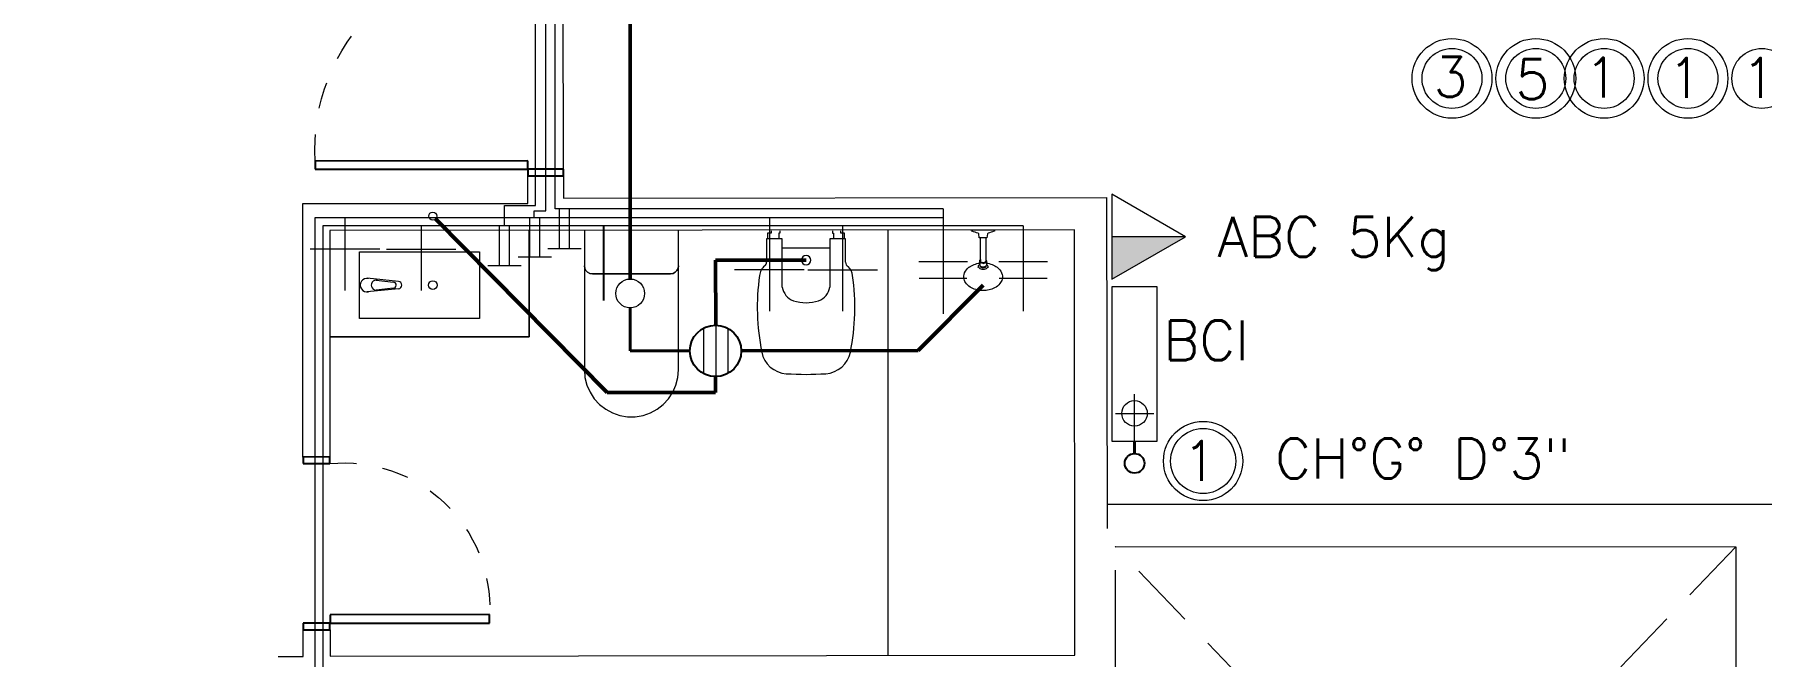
# Model space of a CAD drawing. Header units: millimetres. Extents: x 539 to 842, y -453 to -96.
# Drawn here: x 800.06 to 806.55, y -268.38 to -266.04 of the extents above; entities that cross this region are included whole.
import ezdxf
from ezdxf.enums import TextEntityAlignment as Align

# ---------------------------------------------------------------- set-up
doc = ezdxf.new("R2010")
doc.units = ezdxf.units.MM
doc.header["$LTSCALE"] = 0.1
for name, pattern in [('ACAD_ISO02W100', [15, 12, -3]), ('CONTINUA', [0]), ('HIDDEN', [0.375, 0.25, -0.125]), ('Trazo', [0.00635, 0.003175, -0.003175])]:
    doc.linetypes.add(name, pattern=pattern)
doc.layers.get('0').update_dxf_attribs({"lineweight": 5})
for name, color, linetype, lineweight in [('00-Agua Caliente', 1, 'Continuous', 20), ('00-Agua Fria', 5, 'ACAD_ISO02W100', 20), ('00-Texto AC', 7, 'Continuous', 18), ('00-Texto AF', 7, 'Continuous', 18), ('00_Incendio_Bocas Incendio', 1, 'Continuous', 30), ('00_Incendio_Cañeria', 1, 'Continuous', 30), ('00_Incendio_Matafuego', 1, 'Continuous', 20), ('00_Incendio_Montantes', 1, 'Continuous', 30), ('00_Incendio_Numeracion Montantes', 1, 'Continuous', 30), ('00_Incendio_Textos', 7, 'Continuous', 13), ('A-DETL-GENF', 7, 'Continuous', 5), ('A-DOOR', 7, 'Continuous', 5), ('MUEBLES', 250, 'Continuous', 5), ('P-SANR-FIXT', 7, 'Continuous', 5)]:
    doc.layers.add(name, color=color, linetype=linetype, lineweight=lineweight)
for name, color, linetype in [('00-Pluvial', 40, 'Continuous'), ('00-Secundario', 24, 'Continuous'), ('00-Ventilacion', 3, 'Continuous'), ('Textos', 7, 'Continuous')]:
    doc.layers.add(name, color=color, linetype=linetype)
doc.layers.add('00-Primario', color=7, linetype='Continuous', true_color=0xff2400)
doc.layers.add('A-DOOR-HDLN', color=5, linetype='Trazo', lineweight=5, true_color=0x0000ff)
doc.styles.add('Instal Sanit', font='techb___.ttf', dxfattribs={"height": 0.15})
doc.styles.add('Romans', font='romans.shx')
doc.styles.get("Standard").update_dxf_attribs({"font": 'arial.ttf'})

# ---------------------------------------------------------------- blocks, each defined once
blk = doc.blocks.new('Family7 - Puerta OBLAK - Acceso-2885777-1-TORRE-ARQ-PB')
at = {"layer": 'A-DOOR', "color": 8, "lineweight": 25}
for p, q in [((-0.425, -0.0668), (-0.425, 0.0668)), ((-0.425, 0.0668), (-0.4, 0.0668)), ((-0.4, 0.0668), (-0.4, -0.0668)), ((0.4, -0.0668), (0.4, 0.0668)), ((0.4, 0.0668), (0.425, 0.0668)), ((0.425, 0.0668), (0.425, -0.0668)), ((-0.4, -0.0668), (-0.425, -0.0668)), ((-0.4, -0.0667), (-0.3693, -0.0667)), ((-0.4, -0.8667), (-0.4, -0.0667)), ((-0.3693, -0.0667), (-0.3693, -0.8667)), ((0.425, -0.0668), (0.4, -0.0668)), ((-0.3693, -0.8667), (-0.4, -0.8667))]:
    blk.add_line(p, q, dxfattribs=at)
at = {"layer": 'A-DOOR-HDLN', "color": 8}
blk.add_arc((-0.3269, -0.1376), 0.7303, 266.67006, 5.56979, dxfattribs=at)
blk = doc.blocks.new('Family6 - Puerta OBLAK - Baño-2882883-1-TORRE-ARQ-PB')
at = {"layer": 'A-DOOR', "color": 8, "lineweight": 25}
for p, q in [((-0.3, 0.6507), (-0.2685, 0.6507)), ((-0.3, 0.0507), (-0.3, 0.6507)), ((-0.2685, 0.6507), (-0.2685, 0.0507)), ((-0.325, -0.05), (-0.325, 0.05)), ((-0.325, 0.05), (-0.3, 0.05)), ((-0.2685, 0.0507), (-0.3, 0.0507)), ((-0.3, 0.05), (-0.3, -0.05)), ((0.3, -0.05), (0.3, 0.05)), ((0.3, 0.05), (0.325, 0.05)), ((0.325, 0.05), (0.325, -0.05)), ((-0.3, -0.05), (-0.325, -0.05)), ((0.325, -0.05), (0.3, -0.05))]:
    blk.add_line(p, q, dxfattribs=at)
at = {"layer": 'A-DOOR-HDLN', "color": 8}
blk.add_arc((-0.2437, 0.1049), 0.5464, 354.31204, 92.59832, dxfattribs=at)
blk = doc.blocks.new('Sanitary_Toilets_Ceramica-Catalano_Zero-70-One-Piece-Close-Coupled-Syphonic - Default-V1-2-TORRE-ARQ- PB _-2_14_')
at = {"layer": 'A-DETL-GENF', "color": 8}
for p, q in [((0.0444, 0.177), (0.0015, 0.177)), ((0.0887, 0.177), (0.0444, 0.177)), ((0.1331, 0.177), (0.0887, 0.177)), ((0.1331, 0.177), (0.1423, 0.1755)), ((0.524, 0.177), (0.1331, 0.177)), ((0.1423, 0.1755), (0.1331, 0.177)), ((0.1423, 0.1755), (0.1507, 0.1713)), ((0.1507, 0.1713), (0.1423, 0.1755)), ((0.1507, 0.1713), (0.1573, 0.1646)), ((0.1573, 0.1646), (0.1507, 0.1713)), ((0.1573, 0.1646), (0.1616, 0.1563)), ((0.1616, 0.1563), (0.1573, 0.1646)), ((0.1616, 0.1563), (0.1631, 0.147)), ((0.1631, 0.147), (0.1616, 0.1563)), ((0.1631, 0.147), (0.1631, -0.147)), ((0.1631, 0.098), (0.1631, 0.147)), ((0.5531, 0.1746), (0.524, 0.177)), ((0.5815, 0.1674), (0.5531, 0.1746)), ((0.6082, 0.1557), (0.5815, 0.1674)), ((0.6327, 0.1397), (0.6082, 0.1557)), ((0.6542, 0.1199), (0.6327, 0.1397)), ((0.1631, 0.049), (0.1631, 0.098)), ((0.6722, 0.0968), (0.6542, 0.1199)), ((0.6861, 0.0711), (0.6722, 0.0968)), ((0.6956, 0.0435), (0.6861, 0.0711)), ((0.1631, 0), (0.1631, 0.049)), ((0.7004, 0.0146), (0.6956, 0.0435)), ((0.7004, -0.0146), (0.7004, 0.0146)), ((0.1631, -0.049), (0.1631, 0)), ((0.1631, -0.098), (0.1631, -0.049)), ((0.6861, -0.0711), (0.6956, -0.0435)), ((0.6956, -0.0435), (0.7004, -0.0146)), ((0.1631, -0.147), (0.1631, -0.098)), ((0.6327, -0.1397), (0.6542, -0.1199)), ((0.6542, -0.1199), (0.6722, -0.0968)), ((0.6722, -0.0968), (0.6861, -0.0711)), ((0.0015, -0.177), (0.0444, -0.177)), ((0.0444, -0.177), (0.0887, -0.177)), ((0.0887, -0.177), (0.1331, -0.177)), ((0.1423, -0.1755), (0.1331, -0.177)), ((0.1331, -0.177), (0.1423, -0.1755)), ((0.1331, -0.177), (0.524, -0.177)), ((0.1507, -0.1713), (0.1423, -0.1755)), ((0.1423, -0.1755), (0.1507, -0.1713)), ((0.1573, -0.1646), (0.1507, -0.1713)), ((0.1507, -0.1713), (0.1573, -0.1646)), ((0.1616, -0.1563), (0.1573, -0.1646)), ((0.1573, -0.1646), (0.1616, -0.1563)), ((0.1631, -0.147), (0.1616, -0.1563)), ((0.1616, -0.1563), (0.1631, -0.147)), ((0.524, -0.177), (0.5531, -0.1746)), ((0.5531, -0.1746), (0.5815, -0.1674)), ((0.5815, -0.1674), (0.6082, -0.1557)), ((0.6082, -0.1557), (0.6327, -0.1397))]:
    blk.add_line(p, q, dxfattribs=at)
blk = doc.blocks.new('Vitreous china bidet _ Debba _ Roca _ 355994xx0 - White - Debba- Roca-2705266-2-TORRE-ARQ- PB _-2_14_')
at = {"layer": 'P-SANR-FIXT', "color": 8}
for p, q in [((0.0357, 0.0802), (0.0357, 0.2622)), ((0.2143, 0.2622), (0.2143, 0.0802)), ((-0.0236, 0.1689), (-0.0236, 0.0802)), ((0.2736, 0.0802), (0.2738, 0.1687)), ((-0.0236, 0.0802), (-0.0194, 0.0802)), ((-0.0194, 0.0802), (-0.0194, 0.0596)), ((-0.0194, 0.0802), (0.0221, 0.0802)), ((0.0221, 0.0802), (0.0357, 0.0802)), ((0.0221, 0.0596), (0.0221, 0.0802)), ((0.0357, 0.1159), (0.2143, 0.1159)), ((0.2143, 0.0802), (0.2279, 0.0802)), ((0.2279, 0.0802), (0.2694, 0.0802)), ((0.2279, 0.0596), (0.2279, 0.0802)), ((0.2694, 0.0596), (0.2694, 0.0802)), ((0.2694, 0.0802), (0.2736, 0.0802)), ((-0.0194, 0.0596), (-0.006, 0.0596)), ((-0.006, 0.0596), (-0.006, 0.0508)), ((0.026, 0.0596), (0.0221, 0.0596)), ((0.026, 0.0508), (0.026, 0.0596)), ((0.224, 0.0596), (0.2279, 0.0596)), ((0.224, 0.0508), (0.224, 0.0596)), ((0.256, 0.0508), (0.256, 0.0596)), ((0.256, 0.0596), (0.2694, 0.0596))]:
    blk.add_line(p, q, dxfattribs=at)
for centre, radius, start, end in [((0.0575, 0.4868), 0.1013, 93.86915, 168.75559), ((0.125, -0.5106), 1.1009, 86.13085, 93.86915), ((0.1925, 0.4868), 0.1013, 11.24441, 86.13085), ((0.8089, 0.3374), 0.8673, 168.75559, 187.87391), ((-0.5589, 0.3374), 0.8673, 352.12609, 11.24441), ((0.1, 0.2529), 0.0649, 110.16908, 171.83092), ((0.1293, 0.1353), 0.1859, 91.32885, 106.15101), ((0.1207, 0.1353), 0.1859, 73.84899, 88.67115), ((0.15, 0.2529), 0.0649, 8.16908, 69.83092), ((0.0086, 0.2267), 0.0594, 187.87391, 225.1331), ((0.2414, 0.2267), 0.0594, 311.25476, 352.12609), ((-0.0411, 0.1689), 0.0175, 0, 63.70008), ((0.125, 0.1608), 0.0175, 0, 180), ((0.125, 0.1608), 0.0175, 180, 0), ((0.2904, 0.1686), 0.0167, 126.27151, 179.72849)]:
    blk.add_arc(centre, radius, start, end, dxfattribs=at)
blk = doc.blocks.new('Shower-Valve_Trim-KOHLER-Alteo-K-TS45106 - 2_5 GPM_ 2BZ-Oil-Rubed Nickel-V7-2-TORRE-ARQ- PB _-2_14_')
at = {"layer": 'P-SANR-FIXT', "color": 8}
for p, q in [((2.5274, -14.2181), (2.5169, -14.2613)), ((2.5304, -14.2201), (2.5274, -14.2181)), ((2.5169, -14.2613), (2.5063, -14.3045)), ((2.5273, -14.281), (2.5422, -14.2823)), ((2.5491, -14.2543), (2.5352, -14.2486)), ((2.5433, -14.2816), (2.544, -14.2785)), ((2.544, -14.2785), (2.5489, -14.2585)), ((2.544, -14.2785), (2.6228, -14.2978)), ((2.5489, -14.2585), (2.5496, -14.2555)), ((2.6277, -14.2778), (2.5489, -14.2585)), ((2.6277, -14.2778), (2.6324, -14.2789)), ((2.6412, -14.2788), (2.6333, -14.2768)), ((2.6412, -14.2788), (2.6463, -14.28)), ((2.5063, -14.3045), (2.5099, -14.304)), ((2.6228, -14.2978), (2.6275, -14.299)), ((2.6273, -14.3012), (2.6353, -14.3032)), ((2.6353, -14.3032), (2.6403, -14.3044))]:
    blk.add_line(p, q, dxfattribs=at)
for centre, radius, start, end in [((2.5286, -14.2227), 0.00317, 6.88973, 54.99277), ((2.3275, -14.1762), 0.2237, 325.59877, 331.62402), ((2.527, -14.284), 0.00308, 84.79207, 151.62402), ((2.3096, -14.2492), 0.2237, 0.86448, 6.88973), ((2.5364, -14.2458), 0.00308, 180.86448, 247.69643), ((2.5423, -14.2813), 0.000995, 264.79207, 346.24425), ((2.5487, -14.2552), 0.000995, 346.24425, 67.69643), ((2.6316, -14.2837), 0.00706, 76.24425, 123.30845), ((2.7256, -14.3114), 0.0905, 131.08312, 158.8669), ((2.6547, -14.2917), 0.0156, 103.80047, 129.24425), ((2.6442, -14.2882), 0.00848, 47.08582, 76.24425), ((2.6419, -14.2907), 0.0119, 356.07641, 47.08582), ((2.6544, -14.2561), 0.0206, 267.76407, 286.1675), ((2.697, -14.2785), 0.0469, 98.13329, 131.08312), ((2.696, -14.2716), 0.0399, 63.16756, 98.13329), ((2.6956, -14.2724), 0.0408, 36.25317, 63.16756), ((2.6759, -14.2869), 0.0652, 13.90573, 36.25317), ((2.6548, -14.2921), 0.0869, 359.21375, 13.90573), ((2.5094, -14.3008), 0.00318, 277.49573, 325.59877), ((2.629, -14.2944), 0.00706, 209.18005, 256.24425), ((2.7252, -14.3132), 0.0905, 173.6216, 201.40538), ((2.6532, -14.2979), 0.0156, 203.24425, 228.68804), ((2.6423, -14.2962), 0.00848, 256.24425, 285.40268), ((2.6846, -14.3292), 0.0469, 201.40538, 234.35521), ((2.6414, -14.2929), 0.0119, 285.40268, 336.41209), ((2.6364, -14.3294), 0.0206, 46.321, 64.72443), ((2.639, -14.2912), 0.0148, 333.96033, 346.24425), ((2.639, -14.2912), 0.0148, 346.24425, 358.52817), ((2.6535, -14.2977), 0.0869, 318.58277, 333.27475), ((2.642, -14.2919), 0.0998, 333.27475, 346.24425), ((2.642, -14.2919), 0.0998, 346.24425, 359.21375), ((2.6805, -14.3348), 0.0399, 234.35521, 269.32094), ((2.6805, -14.334), 0.0408, 269.32094, 296.23533), ((2.6697, -14.312), 0.0652, 296.23533, 318.58277)]:
    blk.add_arc(centre, radius, start, end, dxfattribs=at)
for centre, major_axis, start_param, end_param in [((2.63, -14.289), (0.0025, 0.01), 4.712389, 6.283185), ((2.6499, -14.2938), (0.0042, 0.0171), 4.712389, 6.53655), ((2.6499, -14.2938), (0.00241, 0.00985), 4.712389, 6.383739), ((2.63, -14.289), (0.0025, 0.01), 3.141593, 4.712389), ((2.6499, -14.2938), (0.0042, 0.0171), 2.888228, 4.712389), ((2.6499, -14.2938), (0.00241, 0.00985), 3.041039, 4.712389)]:
    blk.add_ellipse(centre, major_axis=major_axis, ratio=0.707107, start_param=start_param, end_param=end_param, dxfattribs=at)
for points in [[(2.6393, -14.2912), (2.6397, -14.2897), (2.64, -14.2867), (2.6392, -14.2823), (2.6374, -14.2792), (2.6352, -14.2775), (2.634, -14.277), (2.6333, -14.2768)], [(2.6393, -14.2912), (2.6389, -14.2927), (2.6378, -14.2956), (2.6351, -14.2992), (2.632, -14.301), (2.6293, -14.3015), (2.628, -14.3014), (2.6273, -14.3012)]]:
    blk.add_open_spline(points, degree=3, knots=[1.570796, 1.570796, 1.570796, 1.570796, 1.963495, 2.356194, 2.748894, 2.945243, 3.141593, 3.141593, 3.141593, 3.141593], dxfattribs=at)
blk = doc.blocks.new('Bacha 45x25cm')
at = {"layer": 'MUEBLES', "color": 8}
for p, q in [((0.1116, 0.1456), (0.0994, 0.0278)), ((0.1384, 0.1456), (0.1506, 0.0278)), ((0.1062, 0.0625), (0.1134, 0.1271)), ((0.1367, 0.1258), (0.1438, 0.0625))]:
    blk.add_line(p, q, dxfattribs=at)
blk.add_lwpolyline([(0, 0.45), (0.25, 0.45), (0.25, 0), (0, 0)], close=True, dxfattribs=at)
blk.add_circle((0.125, 0.275), 0.0166, dxfattribs=at)
for centre, radius, start, end in [((0.125, 0.1456), 0.0134, 0, 180), ((0.125, 0.1258), 0.0117, 360, 173.64144), ((0.125, 0.0625), 0.0188, 167.28289, 12.84679), ((0.125, 0.0278), 0.0256, 168.17214, 11.82786)]:
    blk.add_arc(centre, radius, start, end, dxfattribs=at)
blk = doc.blocks.new('T1-2 A 4P-2020')
at = {"color": 8, "lineweight": 5}
for p, q in [((4097.5169, 1308.0122), (4097.5161, 1308.8122)), ((4097.3835, 1307.8831), (4097.3834, 1307.9871)), ((4097.5169, 1307.9872), (4097.517, 1307.9032)), ((4096.5365, 1307.8822), (4097.3835, 1307.8831)), ((4096.5374, 1306.9292), (4096.5365, 1307.8822)), ((4097.517, 1307.9032), (4099.5595, 1307.9052)), ((4099.5595, 1307.9052), (4099.5617, 1306.6606)), ((4099.4381, 1307.7836), (4096.6381, 1307.7808)), ((4096.6381, 1307.7808), (4096.6389, 1306.9293)), ((4097.3883, 1307.3808), (4097.3879, 1307.7815)), ((4097.3881, 1307.7816), (4097.3885, 1307.3816)), ((4098.7381, 1306.1836), (4098.7381, 1307.7836)), ((4099.4397, 1306.1836), (4099.4381, 1307.7836)), ((4097.3885, 1307.3816), (4096.6385, 1307.3808)), ((4096.6385, 1307.3808), (4097.3883, 1307.3808)), ((4096.5382, 1306.9292), (4096.5374, 1306.9292)), ((4096.6389, 1306.9293), (4096.6382, 1306.9293)), ((4102.0831, 1306.7509), (4099.5617, 1306.7506)), ((4099.5919, 1306.5931), (4101.9257, 1306.5911)), ((4101.9257, 1306.5911), (4101.9267, 1304.1512)), ((4099.5919, 1306.5031), (4099.5876, 1302.2518)), ((4096.6396, 1306.2793), (4096.6396, 1306.3043)), ((4096.5382, 1306.1792), (4096.5381, 1306.2792)), ((4096.5381, 1306.2792), (4096.5388, 1306.2792)), ((4096.6388, 1306.2793), (4096.6396, 1306.2793)), ((4096.6396, 1306.2793), (4096.6397, 1306.1808)), ((4096.4445, 1306.1791), (4096.5382, 1306.1792)), ((4096.6397, 1306.1808), (4099.4397, 1306.1836))]:
    blk.add_line(p, q, dxfattribs=at)
at = {"color": 8, "linetype": 'HIDDEN', "lineweight": 5, "ltscale": 10}
for p, q in [((4101.9257, 1306.5911), (4099.5895, 1304.1535)), ((4101.9267, 1304.1512), (4099.5919, 1306.5931))]:
    blk.add_line(p, q, dxfattribs=at)
at = {"color": 8, "lineweight": 5}
for name, p, xscale, rotation in [('Family7 - Puerta OBLAK - Acceso-2885777-1-TORRE-ARQ-PB', (4097.4497, 1308.4121), -1, 270.0572956966616), ('Shower-Valve_Trim-KOHLER-Alteo-K-TS45106 - 2_5 GPM_ 2BZ-Oil-Rubed Nickel-V7-2-TORRE-ARQ- PB _-2_14_', (4085.8413, 1313.6194), -1, 76.24425034768265), ('Family6 - Puerta OBLAK - Baño-2882883-1-TORRE-ARQ-PB', (4096.5885, 1306.6043), -0.9999999999999956, 270.0572956966615)]:
    blk.add_blockref(name, p, dxfattribs=dict(at, xscale=xscale, rotation=rotation))
for name, p, rotation in [('Sanitary_Toilets_Ceramica-Catalano_Zero-70-One-Piece-Close-Coupled-Syphonic - Default-V1-2-TORRE-ARQ- PB _-2_14_', (4097.7727, 1307.7811), 269.9999999542255), ('Vitreous china bidet _ Debba _ Roca _ 355994xx0 - White - Debba- Roca-2705266-2-TORRE-ARQ- PB _-2_14_', (4098.5543, 1307.8304), 180), ('Bacha 45x25cm', (4096.7508, 1307.7007), 269.9999997179184), ('Bacha 45x25cm', (4096.7508, 1307.7007), 269.9999997179184)]:
    blk.add_blockref(name, p, dxfattribs=dict(at, rotation=rotation))
blk = doc.blocks.new('LLP')
at = {"layer": '00-Agua Fria', "color": 0, "linetype": 'Continuous', "lineweight": 20}
for p, q in [((-1, 2.4), (1, 2.4)), ((-0.3, 2.4), (-0.3, 0)), ((0.3, 2.4), (0.3, 0))]:
    blk.add_line(p, q, dxfattribs=at)
blk = doc.blocks.new('Boca Incendio')
at = {"color": 1, "lineweight": 20}
blk.add_lwpolyline([(-0.58, -0.085), (0, -0.085), (0, 0.085), (-0.58, 0.085)], close=True, dxfattribs=at)
for points in [[(-0.104, -0.072), (-0.104, 0.072)], [(0, 0), (-0.176, 0)]]:
    blk.add_lwpolyline(points, dxfattribs=at)
blk.add_circle((-0.104, 0), 0.048, dxfattribs=at)

msp = doc.modelspace()

# ---------------------------------------------------------------- hatches: boundary and pattern name
at = {"layer": '00_Incendio_Matafuego'}
msp.add_hatch(color=256, dxfattribs=at).paths.add_polyline_path([(804.1123, -266.7998), (804.1123, -266.9598), (804.3895, -266.7998)])

# ---------------------------------------------------------------- linework, layer by layer
at = {"layer": '00-Agua Caliente', "color": 1, "linetype": 'Continuous', "lineweight": 20}
for p, q in [((801.2285, -266.7267), (801.2285, -267.0023)), ((802.8246, -266.7267), (802.8246, -267.0799)), ((803.4774, -266.6947), (803.4774, -267.0897)), ((801.3593, -266.8469), (801.0976, -266.8469)), ((802.9554, -266.9244), (802.6937, -266.9244)), ((803.3862, -266.8924), (803.5687, -266.8924)), ((803.3875, -266.9554), (803.5673, -266.9554))]:
    msp.add_line(p, q, dxfattribs=at)
at = {"layer": '00-Agua Caliente', "linetype": 'CONTINUA'}
for points in [[(801.9402, -266.7267), (801.9402, -266.7018), (801.9833, -266.7018), (801.9833, -265.6031)], [(798.7106, -271.5551), (800.1096, -271.5551), (800.1096, -268.4335), (801.1165, -268.4335), (801.1165, -266.7267), (803.4774, -266.7267)]]:
    msp.add_lwpolyline(points, dxfattribs=at)
at = {"layer": '00-Agua Caliente', "linetype": 'ACAD_ISO02W100', "ltscale": 3}
msp.add_lwpolyline([(803.4774, -266.6947), (802.0183, -266.6947), (802.0183, -265.6431)], dxfattribs=at)
at = {"layer": '00-Agua Caliente', "color": 1}
for centre, radius in [((806.2783, -266.2042), 0.15), ((806.2783, -266.2042), 0.1127), ((806.5561, -266.2042), 0.1127)]:
    msp.add_circle(centre, radius, dxfattribs=at)
at = {"layer": '00-Agua Fria', "ltscale": 3}
msp.add_line((801.9451, -266.6818), (801.9451, -265.5632), dxfattribs=at)
at = {"layer": '00-Agua Fria', "color": 5, "linetype": 'Continuous', "lineweight": 20}
for p, q in [((801.515, -266.7587), (801.515, -267.0023)), ((803.0998, -266.7587), (803.0998, -267.0799)), ((803.7785, -266.7587), (803.7785, -267.0799)), ((801.3841, -266.8469), (801.6459, -266.8469)), ((802.969, -266.9244), (803.2307, -266.9244)), ((803.6872, -266.8924), (803.8697, -266.8924)), ((803.6885, -266.9554), (803.8684, -266.9554))]:
    msp.add_line(p, q, dxfattribs=at)
at = {"layer": '00-Agua Fria', "color": 5, "lineweight": 25}
msp.add_line((802.2005, -266.7587), (802.2005, -267.0399), dxfattribs=at)
at = {"layer": '00-Agua Fria', "ltscale": 3}
for points in [[(801.8281, -266.7587), (801.8281, -266.6818), (801.9451, -266.6818)], [(801.1446, -266.7587), (801.1446, -268.4609), (800.1456, -268.4609), (800.1456, -271.5975), (796.6478, -271.5975)], [(803.7785, -266.7587), (801.1446, -266.7587)]]:
    msp.add_lwpolyline(points, dxfattribs=at)
at = {"layer": '00-Agua Fria', "linetype": 'CONTINUA', "lineweight": 20}
for radius in [0.15, 0.1127]:
    msp.add_circle((805.9631, -266.2042), radius, dxfattribs=at)
at = {"layer": '00-Pluvial', "lineweight": 20}
for radius in [0.15, 0.1127]:
    msp.add_circle((805.7061, -266.2042), radius, dxfattribs=at)
at = {"layer": '00-Primario', "lineweight": 50}
msp.add_lwpolyline([(802.3009, -266.9587), (802.3009, -265.3531)], dxfattribs=at)
at = {"layer": '00-Primario', "lineweight": 40}
for points in [[(802.3009, -267.0669), (802.3009, -267.229)], [(802.5253, -267.229), (802.3009, -267.229)]]:
    msp.add_lwpolyline(points, dxfattribs=at)
at = {"layer": '00-Primario', "lineweight": 20}
for centre, radius in [((805.391, -266.2042), 0.1127), ((802.3009, -267.0128), 0.0541)]:
    msp.add_circle(centre, radius, dxfattribs=at)
at = {"layer": '00-Secundario', "lineweight": 15}
for p, q in [((802.6224, -267.1319), (802.6224, -267.3253)), ((802.5764, -267.1436), (802.5764, -267.3137)), ((802.6684, -267.1436), (802.6684, -267.3137))]:
    msp.add_line(p, q, dxfattribs=at)
at = {"layer": '00-Secundario', "lineweight": 50}
msp.add_line((802.2139, -267.3852), (802.622, -267.3852), dxfattribs=at)
for points in [[(801.5693, -266.7326), (802.2139, -267.3852)], [(802.6224, -267.1323), (802.6219, -266.8877)], [(802.9622, -266.8877), (802.6219, -266.8877)], [(803.3835, -267.2277), (803.6279, -266.9823)], [(802.7187, -267.229), (803.3835, -267.2277)], [(802.622, -267.3258), (802.622, -267.3852)]]:
    msp.add_lwpolyline(points, dxfattribs=at)
at = {"layer": '00-Secundario', "linetype": 'Continuous', "lineweight": 20}
msp.add_circle((801.5587, -266.7219), 0.0151, dxfattribs=at)
at = {"layer": '00-Secundario', "lineweight": 25}
msp.add_circle((802.622, -267.229), 0.0967, dxfattribs=at)
at = {"layer": '00-Ventilacion', "color": 3, "lineweight": 20}
msp.add_circle((805.391, -266.2042), 0.15, dxfattribs=at)
at = {"layer": '00_Incendio_Cañeria', "lineweight": 40}
msp.add_lwpolyline([(804.1973, -267.6148), (804.1973, -267.5681)], dxfattribs=at)
at = {"layer": '00_Incendio_Matafuego'}
msp.add_lwpolyline([(804.3895, -266.7998), (804.1123, -266.6398), (804.1123, -266.9598)], close=True, dxfattribs=at)
msp.add_lwpolyline([(804.3895, -266.7998), (804.1123, -266.7998)], dxfattribs=at)
at = {"layer": '00_Incendio_Montantes', "lineweight": 25}
msp.add_circle((804.1973, -267.6518), 0.037, dxfattribs=at)
at = {"layer": '00_Incendio_Numeracion Montantes', "lineweight": 20}
for radius in [0.149, 0.1223]:
    msp.add_circle((804.4553, -267.6431), radius, dxfattribs=at)

# ---------------------------------------------------------------- block references
at = {"color": 2}
msp.add_blockref('T1-2 A 4P-2020', (-3295.4671, -1574.5573), dxfattribs=at)
at = {"layer": '00-Agua Caliente', "color": 1, "linetype": 'Continuous', "lineweight": 20, "xscale": 0.0625, "yscale": 0.0625, "zscale": 0.0625, "rotation": 180}
for p in [(801.9423, -266.7267), (802.054, -266.6947)]:
    msp.add_blockref('LLP', p, dxfattribs=at)
at = {"layer": '00-Agua Fria', "linetype": 'Continuous', "lineweight": 20, "xscale": 0.0625, "yscale": 0.0625, "zscale": 0.0625, "rotation": 180}
msp.add_blockref('LLP', (801.8282, -266.7587), dxfattribs=at)
at = {"layer": '00_Incendio_Bocas Incendio', "rotation": 270}
msp.add_blockref('Boca Incendio', (804.1973, -267.5681), dxfattribs=at)

# ---------------------------------------------------------------- texts
at = {"layer": '00-Texto AC', "style": 'Romans'}
for p in [(806.2026, -266.2774), (806.4804, -266.2774)]:
    msp.add_text('1', height=0.15, rotation=360, dxfattribs=at).set_placement(p)
at = {"layer": '00-Texto AF', "style": 'Romans'}
msp.add_text('1', height=0.15, rotation=360, dxfattribs=at).set_placement((805.8897, -266.2757))
at = {"layer": '00_Incendio_Textos', "color": 7, "insert": (804.8714, -266.725), "char_height": 0.15, "width": 1.472225, "attachment_point": 2, "style": 'Instal Sanit'}
msp.add_mtext('\\pi-0.45,l0.6,t0.6;{\\Fromans|c0;ABC 5Kg}', dxfattribs=at)
at = {"layer": '00_Incendio_Textos', "insert": (804.4667, -267.2641), "char_height": 0.15, "attachment_point": 8, "style": 'Romans'}
msp.add_mtext_dynamic_manual_height_columns('BCI', width=0.925144, gutter_width=0.75, heights=[0], dxfattribs=at)
at = {"layer": '00_Incendio_Textos', "lineweight": 18, "insert": (805.8383, -267.5583), "char_height": 0.15, "attachment_point": 3}
msp.add_mtext_dynamic_manual_height_columns('\\A1;{\\Fromans|c0;CH°G° D°3\\H1x;"}', width=1.333034, gutter_width=12.5, heights=[0], dxfattribs=at)
at = {"layer": '00_Incendio_Textos', "color": 7, "style": 'Romans', "flags": 8}
msp.add_attdef('1', text='1', height=0.15, dxfattribs=at).set_placement((804.4427, -267.6431), align=Align.MIDDLE_CENTER)
at = {"layer": 'Textos', "style": 'Romans'}
for s, p in [('3', (805.3216, -266.2735)), ('5', (805.6295, -266.2819))]:
    msp.add_text(s, height=0.15, rotation=360, dxfattribs=at).set_placement(p)

doc.saveas('drawing.dxf')
